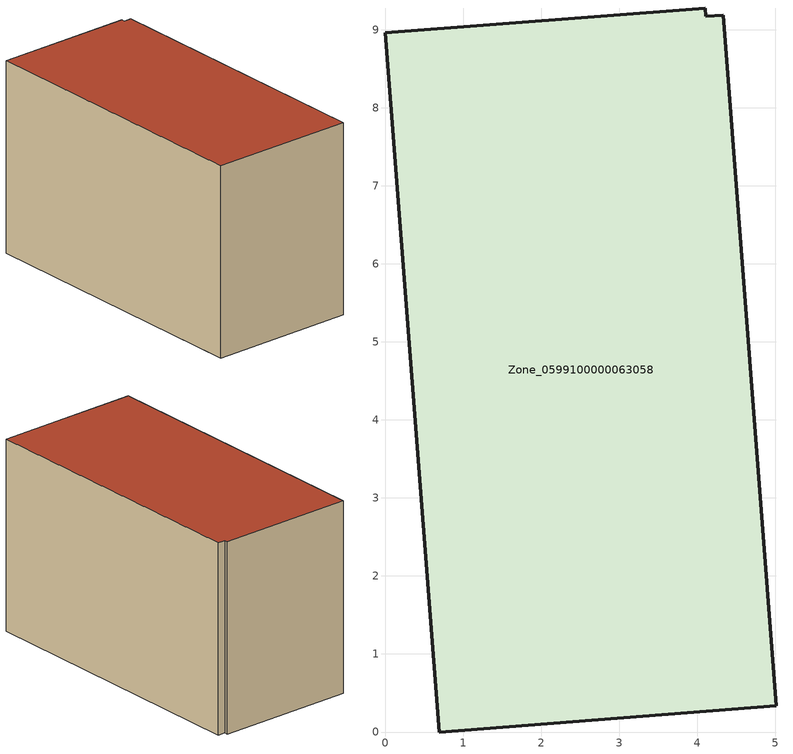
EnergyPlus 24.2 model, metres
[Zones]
Zone_0599100000063058
 floor ground (C_G): 0.69,0 0,8.96 4.1,9.28 4.11,9.17 4.33,9.19 5.01,0.34 z0
 wall outside (C_F): 0.69,0 5.01,0.34 4.33,9.19 4.11,9.17 4.1,9.28 0,8.96 0.69,0 z0:5.72
 roof outside (C_R): 0,8.96 0.69,0 5.01,0.34 4.33,9.19 4.11,9.17 4.1,9.28 z5.72
[BUILDING]
Pand.0599100000063058: North Axis=0; Terrain=City; Loads Convergence Tolerance Value=0.04; Temperature Convergence Tolerance Value=0.4; Solar Distribution=FullExterior; Maximum Number of Warmup Days=25; Minimum Number of Warmup Days=1
[Site:Location]
Rotterdam.The.Hague.AP_ZH_NLD Design_Conditions: Latitude=51.96; Longitude=4.45; Time Zone=1; Elevation=-4.5
[SITE:GROUNDTEMPERATURE:BUILDINGSURFACE]
18, 18, 18, 18, 18, 18, 18, 18, 18, 18, 18, 18
[MATERIAL] Thermal Absorptance=0.9; Solar Absorptance=0.7; Visible Absorptance=0.7
Name | Roughness | Thickness | Conductivity | Density | Specific Heat
G.TC.1946-1964 | MediumSmooth | 0.15 | 1 | 540 | 1210
F.TC.1946-1964 | Rough | 0.3 | 0.857143 | 1920 | 840
R.TC.1946-1964 | MediumRough | 0.2 | 0.235294 | 1500 | 1000
[CONSTRUCTION]
C_G: G.TC.1946-1964
C_F: F.TC.1946-1964
C_R: R.TC.1946-1964
[ZONE]
Zone_0599100000063058: Type=1; Multiplier=1; Ceiling Height=Autocalculate; Volume=Autocalculate; Floor Area=autocalculate; Part of Total Floor Area=Yes
[ZONEINFILTRATION:DESIGNFLOWRATE]
Infil_Zone_0599100000063058: Zone or ZoneList or Space or SpaceList=Zone_0599100000063058; Schedule=AlwaysOn; Design Flow Rate Calculation Method=Flow/Area; Flow Rate per Floor Area=0.003; Constant Term Coefficient=1; Temperature Term Coefficient=0; Velocity Term Coefficient=0; Velocity Squared Term Coefficient=0
[HVACTEMPLATE:ZONE:IDEALLOADSAIRSYSTEM]
Zone_0599100000063058: Maximum Heating Supply Air Temperature=50; Minimum Cooling Supply Air Temperature=13; Maximum Heating Supply Air Humidity Ratio=0.0156; Minimum Cooling Supply Air Humidity Ratio=0.0077; Heating Limit=NoLimit; Cooling Limit=NoLimit; Dehumidification Control Type=ConstantSensibleHeatRatio; Cooling Sensible Heat Ratio=0.7; Dehumidification Setpoint=60; Humidification Control Type=None; Humidification Setpoint=30; Outdoor Air Method=None; Outdoor Air Flow Rate per Person=0.00944; Outdoor Air Flow Rate per Zone Floor Area=0; Outdoor Air Flow Rate per Zone=0; Demand Controlled Ventilation Type=None; Outdoor Air Economizer Type=NoEconomizer; Heat Recovery Type=None; Sensible Heat Recovery Effectiveness=0.7; Latent Heat Recovery Effectiveness=0.65
[ZONECONTROL:THERMOSTAT]
ThermostatControl_Zone_0599100000063058: Zone or ZoneList=Zone_0599100000063058; Control Type Schedule=DualSetpointControlType; Control 1=Thermostat_Zone_0599100000063058; Temperature Difference Between Cutout And Setpoint=0
[THERMOSTATSETPOINT:DUALSETPOINT]
Thermostat_Zone_0599100000063058: Heating Setpoint Temperature Schedule=HeatingSetpoint_Zone_0599100000063058; Cooling Setpoint Temperature Schedule=CoolingSetpoint_Zone_0599100000063058
[SCHEDULE:COMPACT]
HeatingSetpoint_Zone_0599100000063058: Through: 12/31, For: AllDays, Until: 24:00, 21
CoolingSetpoint_Zone_0599100000063058: Through: 12/31, For: AllDays, Until: 24:00, 24
DualSetpointControlType: Through: 12/31, For: AllDays, Until: 24:00, 4
AlwaysOn: Through: 12/31, For: AllDays, Until: 24:00, 1
